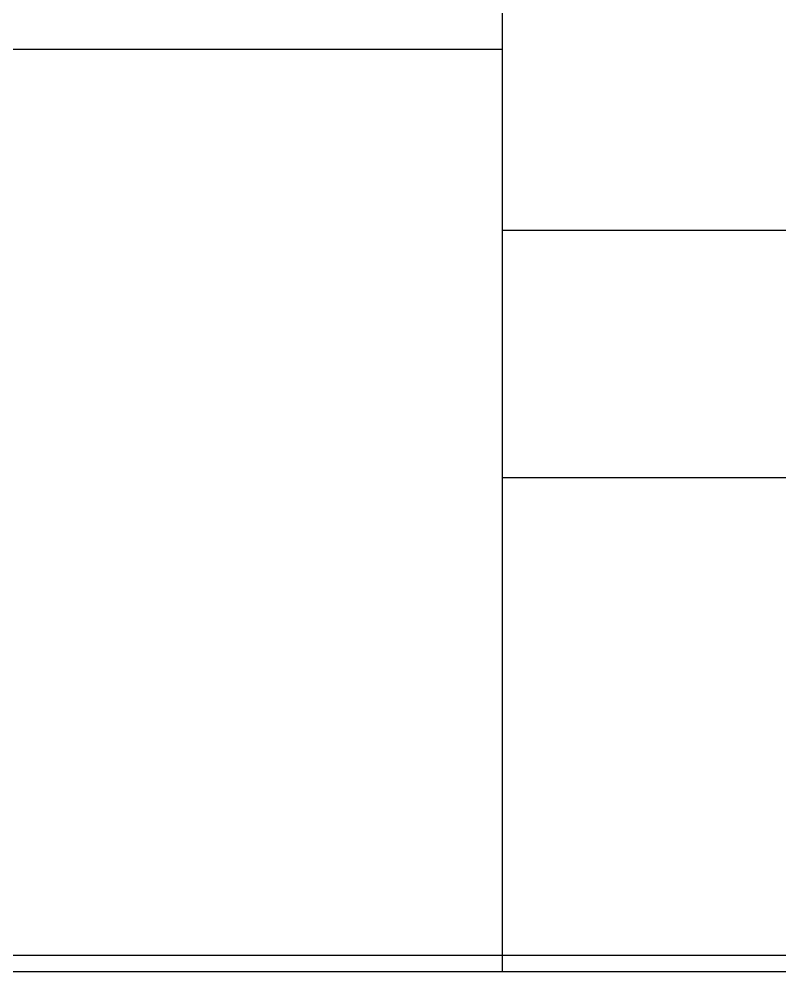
# Model space of a CAD drawing. Header units: millimetres. Extents: x 79 to 919, y 65 to 646.
# Drawn here: x 722.55 to 736.27, y 363.45 to 380.63 of the extents above; entities that cross this region are included whole.
import ezdxf

# ---------------------------------------------------------------- set-up
doc = ezdxf.new("R2010")
doc.units = ezdxf.units.MM
doc.layers.add('40', color=4, linetype='Continuous')
doc.layers.add('70', color=7, linetype='Continuous')

msp = doc.modelspace()

# ---------------------------------------------------------------- linework, layer by layer
at = {"layer": '40', "color": 7}
for p, q in [((731.267, 363.453), (731.267, 391.173)), ((731.267, 380.085), (642.167, 380.085)), ((879.569, 376.818), (731.267, 376.818)), ((879.569, 372.363), (731.267, 372.363))]:
    msp.add_line(p, q, dxfattribs=at)
at = {"layer": '70', "color": 7}
for points in [[(879.767, 363.453), (503.567, 363.453), (503.567, 630.753), (879.767, 630.753)], [(879.47, 363.75), (503.864, 363.75), (503.864, 630.456), (879.47, 630.456)]]:
    msp.add_lwpolyline(points, close=True, dxfattribs=at)

doc.saveas('drawing.dxf')
